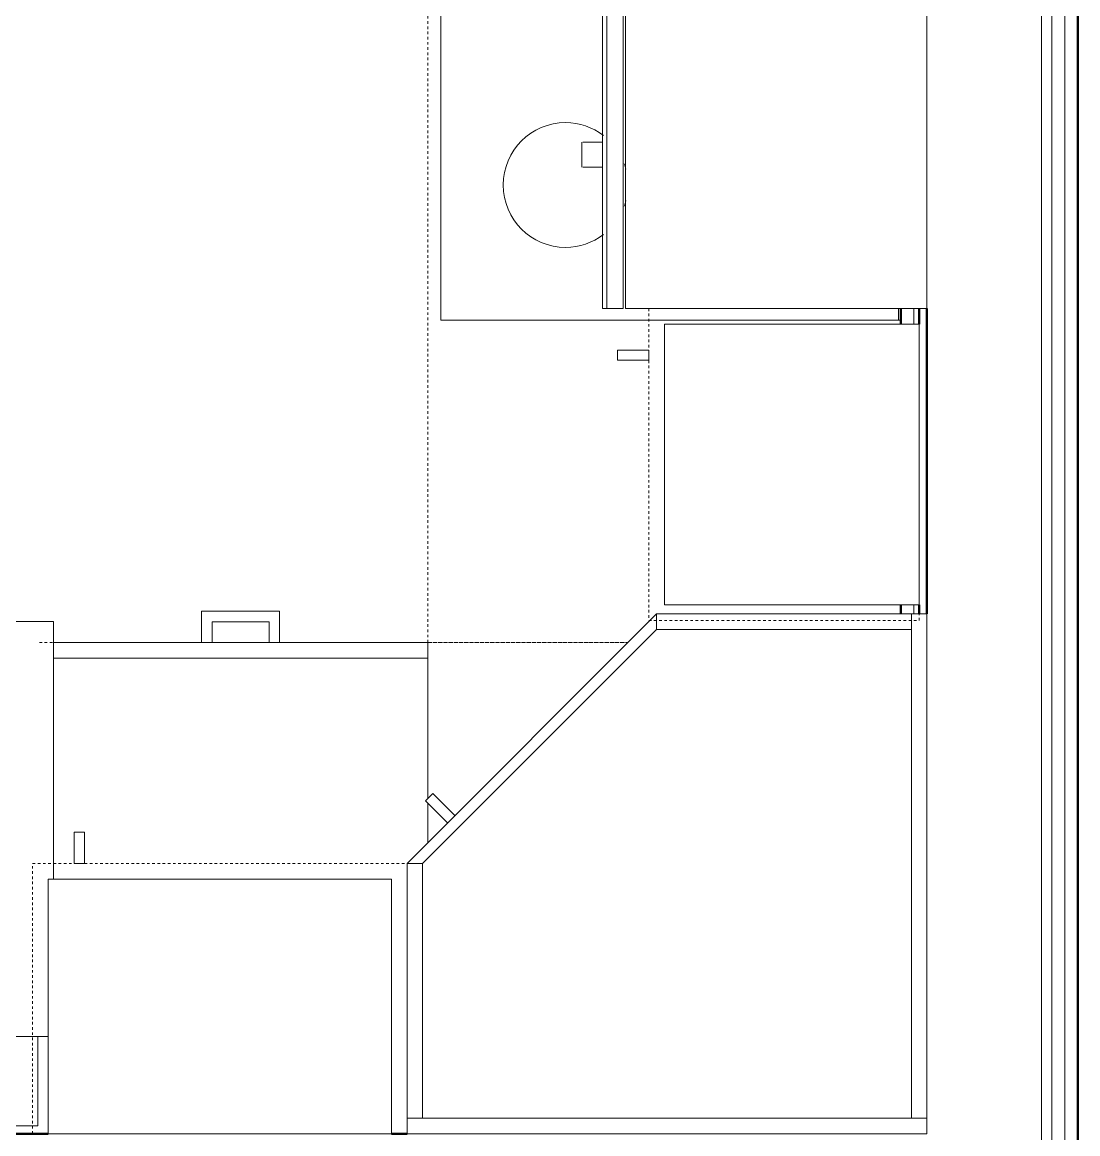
# Model space of a CAD drawing. Header units: inches. Extents: x -4217 to -1814, y 9706 to 12425.
# Drawn here: x -2982 to -2931.3, y 11919.4 to 11972.9 of the extents above; entities that cross this region are included whole.
import ezdxf

# ---------------------------------------------------------------- set-up
doc = ezdxf.new("R2010")
doc.units = ezdxf.units.IN
doc.header["$MEASUREMENT"] = 0
doc.linetypes.add('Dash', pattern=[0.25, 0.125, -0.125])
for name, color, linetype, lineweight in [('A-WALL', 113, 'Continuous', 13), ('A-WALL-3', 10, 'Continuous', 50), ('I-WALL-3', 2, 'Continuous', 50), ('P-SANR-FIXT-2', 250, 'Continuous', 9), ('Q-CASE', 31, 'Continuous', 9), ('Q-CASE-3', 250, 'Continuous', 9), ('Q-CASE-4', 250, 'Dash', 9), ('Q-CASE-HDLN-1', 250, 'Dash', 9), ('Q-SPCQ-1', 250, 'Continuous', 9)]:
    doc.layers.add(name, color=color, linetype=linetype, lineweight=lineweight)

msp = doc.modelspace()

# ---------------------------------------------------------------- linework, layer by layer
at = {"layer": 'A-WALL'}
for p, q in [((-2933.02374, 11724.7394), (-2933.02374, 12110.3394)), ((-2932.52374, 11765.18709), (-2932.52374, 12110.3394)), ((-2931.89874, 11765.18679), (-2931.89874, 12110.3394)), ((-2939.14874, 11958.37585), (-2939.14874, 11959.12529)), ((-2938.52374, 11944.43779), (-2938.52374, 11959.12529)), ((-2939.14874, 11944.43779), (-2939.14874, 11944.87529))]:
    msp.add_line(p, q, dxfattribs=at)
at = {"layer": 'A-WALL-3'}
for p, q in [((-2938.89874, 11959.12529), (-2938.89874, 11958.37585)), ((-2938.52374, 11944.43779), (-2938.52374, 11959.12529)), ((-2938.89874, 11944.87529), (-2938.89874, 11944.43779)), ((-2980.77374, 11919.43779), (-3042.34573, 11919.43779)), ((-2963.52374, 11919.43779), (-2964.27374, 11919.43779))]:
    msp.add_line(p, q, dxfattribs=at)
at = {"layer": 'I-WALL-3'}
for p, q in [((-2931.27374, 11765.1865), (-2931.27374, 12110.3394)), ((-2939.77374, 11959.12529), (-2939.77374, 11958.37585)), ((-2939.77374, 11944.87529), (-2939.77374, 11944.43779))]:
    msp.add_line(p, q, dxfattribs=at)
at = {"layer": 'P-SANR-FIXT-2'}
for p, q in [((-2980.52374, 11944.07651), (-3013.52374, 11944.07651)), ((-2980.52374, 11931.68779), (-2980.52374, 11944.07651)), ((-2995.78319, 11924.1207), (-2980.77374, 11924.1207))]:
    msp.add_line(p, q, dxfattribs=at)
at = {"layer": 'Q-CASE'}
for p, q in [((-2951.52374, 11944.43779), (-2963.52374, 11932.43779)), ((-2951.52374, 11943.68779), (-2951.52374, 11944.43779)), ((-2962.77374, 11932.43779), (-2951.52374, 11943.68779)), ((-2963.52374, 11932.43779), (-2962.77374, 11932.43779))]:
    msp.add_line(p, q, dxfattribs=at)
at = {"layer": 'Q-CASE-3'}
for p, q in [((-2954.12308, 11989.00718), (-2954.12308, 11959.12529)), ((-2953.91744, 11989.00718), (-2953.91744, 11959.12529)), ((-2953.13004, 11989.00718), (-2953.13004, 11959.12529)), ((-2953.01193, 11959.12529), (-2953.01193, 11989.00718)), ((-2938.52374, 11959.12529), (-2938.52374, 11989.00718)), ((-2955.12288, 11967.11741), (-2955.12288, 11965.9253)), ((-2955.07372, 11967.11741), (-2954.15852, 11967.11741)), ((-2954.15852, 11965.9253), (-2955.07372, 11965.9253)), ((-2953.91744, 11959.12529), (-2954.12308, 11959.12529)), ((-2953.13004, 11959.12529), (-2953.91744, 11959.12529)), ((-2938.52374, 11959.12529), (-2953.01193, 11959.12529)), ((-2938.89874, 11958.37529), (-2951.14874, 11958.37529)), ((-2951.14874, 11958.37529), (-2951.14874, 11944.87529)), ((-2938.89874, 11944.87529), (-2938.89874, 11958.37529)), ((-2951.89874, 11957.12529), (-2953.39799, 11957.12529)), ((-2953.39799, 11957.12529), (-2953.39799, 11956.63684)), ((-2951.89874, 11957.12529), (-2951.89874, 11956.63684)), ((-2953.39799, 11956.63684), (-2951.89874, 11956.63684)), ((-2969.64874, 11944.56279), (-2973.39874, 11944.56279)), ((-2973.39874, 11944.56279), (-2973.39874, 11943.06279)), ((-2969.64874, 11943.06279), (-2969.64874, 11944.56279)), ((-2951.52374, 11944.43779), (-2951.52374, 11943.68779)), ((-2939.27374, 11944.43779), (-2951.52374, 11944.43779)), ((-2951.14874, 11944.87529), (-2938.89874, 11944.87529)), ((-2939.27374, 11943.68779), (-2939.27374, 11944.43779)), ((-2938.52374, 11944.43779), (-2939.27374, 11944.43779)), ((-2939.27374, 11944.43779), (-2939.27374, 11920.18779)), ((-2938.52374, 11920.18779), (-2938.52374, 11944.43779)), ((-2972.89936, 11943.06279), (-2972.89936, 11944.06341)), ((-2972.89936, 11944.06341), (-2970.14811, 11944.06341)), ((-2970.14811, 11944.06341), (-2970.14811, 11943.06279)), ((-2951.52374, 11943.68779), (-2962.77374, 11932.43779)), ((-2939.27374, 11943.68779), (-2951.52374, 11943.68779)), ((-2951.52374, 11943.68779), (-2939.27374, 11943.68779)), ((-2939.27374, 11920.18779), (-2939.27374, 11943.68779)), ((-2980.52374, 11943.06279), (-2962.52374, 11943.06279)), ((-2980.52374, 11942.31279), (-2980.52374, 11943.06279)), ((-2972.89936, 11943.06279), (-2973.39874, 11943.06279)), ((-2970.14811, 11943.06279), (-2969.64874, 11943.06279)), ((-2962.52374, 11943.06279), (-2962.52374, 11942.31279)), ((-2962.52374, 11942.31279), (-2980.52374, 11942.31279)), ((-2980.52374, 11942.31279), (-2980.52374, 11931.68779)), ((-2962.52374, 11935.55805), (-2962.52374, 11942.31279)), ((-2962.28577, 11935.79602), (-2962.63116, 11935.45063)), ((-2961.22564, 11934.73588), (-2962.28577, 11935.79602)), ((-2962.63116, 11935.45063), (-2961.57102, 11934.3905)), ((-2962.52374, 11933.43779), (-2962.52374, 11935.34321)), ((-2979.03529, 11933.93704), (-2979.52374, 11933.93704)), ((-2979.52374, 11933.93704), (-2979.52374, 11932.43779)), ((-2979.03529, 11932.43779), (-2979.03529, 11933.93704)), ((-2979.03529, 11932.43779), (-2979.52374, 11932.43779)), ((-2963.52374, 11932.43779), (-2963.52374, 11920.18779)), ((-2962.77374, 11932.43779), (-2963.52374, 11932.43779)), ((-2962.77374, 11932.43779), (-2962.77374, 11920.18779)), ((-2962.77374, 11920.18779), (-2962.77374, 11932.43779)), ((-2964.27374, 11931.68779), (-2980.77374, 11931.68779)), ((-2980.77374, 11931.68779), (-2980.77374, 11919.43779)), ((-2964.27374, 11919.43779), (-2964.27374, 11931.68779)), ((-2981.27374, 11919.81279), (-2981.27374, 11924.1207)), ((-2995.29106, 11919.81279), (-2981.27374, 11919.81279)), ((-2963.52374, 11920.18779), (-2962.77374, 11920.18779)), ((-2938.52374, 11920.18779), (-2963.52374, 11920.18779)), ((-2963.52374, 11920.18779), (-2963.52374, 11919.43779)), ((-2962.77374, 11920.18779), (-2939.27374, 11920.18779)), ((-2939.27374, 11920.18779), (-2938.52374, 11920.18779)), ((-2938.52374, 11919.43779), (-2938.52374, 11920.18779)), ((-2980.77374, 11919.43779), (-2964.27374, 11919.43779)), ((-2963.52374, 11919.43779), (-2938.52374, 11919.43779))]:
    msp.add_line(p, q, dxfattribs=at)
at = {"layer": 'Q-CASE-4'}
for p, q in [((-2938.89874, 11959.12529), (-2951.89874, 11959.12529)), ((-2951.89874, 11959.12529), (-2951.89874, 11944.12529)), ((-2938.89874, 11944.12529), (-2938.89874, 11959.12529)), ((-2951.89874, 11944.12529), (-2938.89874, 11944.12529)), ((-2981.52374, 11919.43779), (-2981.52374, 11932.43779)), ((-2981.52374, 11932.43779), (-2963.52374, 11932.43779)), ((-2963.52374, 11932.43779), (-2963.52374, 11919.43779)), ((-2963.52374, 11919.43779), (-2981.52374, 11919.43779))]:
    msp.add_line(p, q, dxfattribs=at)
at = {"layer": 'Q-CASE-HDLN-1'}
for p, q in [((-2962.52374, 11943.06279), (-2962.52374, 12073.40649)), ((-2981.19658, 11943.06279), (-2952.89874, 11943.06279)), ((-2952.89874, 11943.06279), (-2962.52374, 11943.06279))]:
    msp.add_line(p, q, dxfattribs=at)
at = {"layer": 'Q-SPCQ-1'}
for p, q in [((-2961.89874, 11988.56279), (-2961.89874, 11958.56279)), ((-2939.89874, 11959.12529), (-2939.89874, 11958.56279)), ((-2961.89874, 11958.56279), (-2939.77374, 11958.56279))]:
    msp.add_line(p, q, dxfattribs=at)
for start, end in [(90, 270), (52.60888, 90), (14.542728, 19.785566), (340.214434, 345.457272), (270, 307.39112)]:
    msp.add_arc((-2955.89874, 11965.06279), 3, start, end, dxfattribs=at)

doc.saveas('drawing.dxf')
